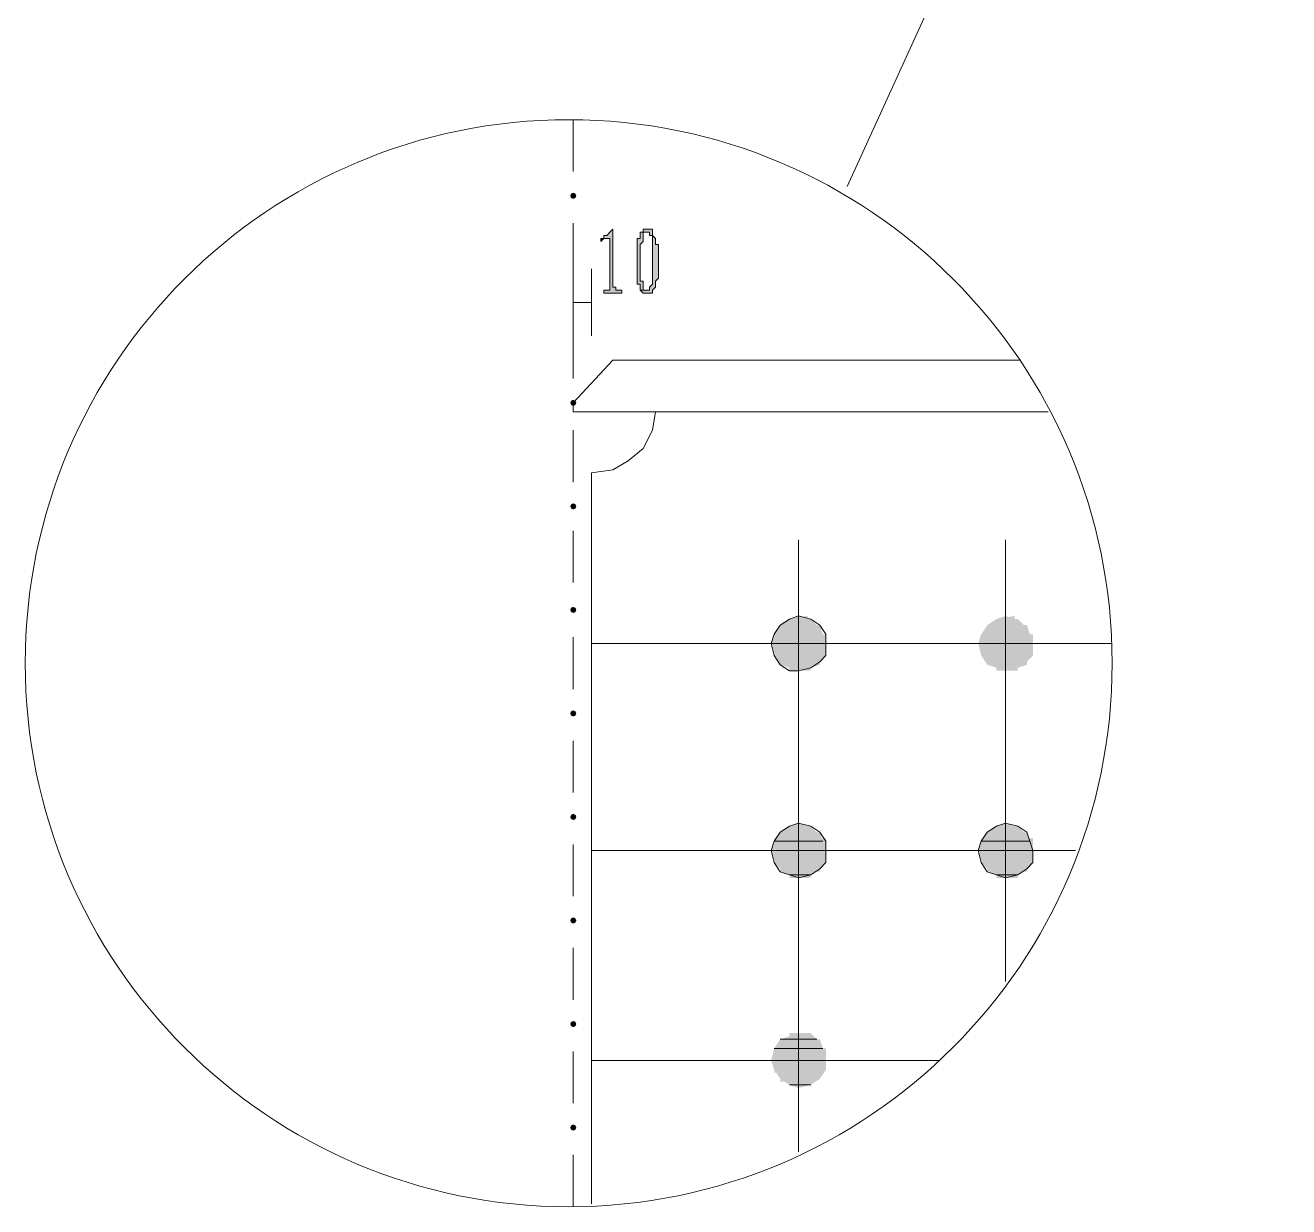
# Model space of a CAD drawing. Header units: millimetres. Extents: x 6 to 291, y 4 to 206.
# Drawn here: x 20.91 to 38.48, y 138.73 to 155.15 of the extents above; entities that cross this region are included whole.
import ezdxf

# ---------------------------------------------------------------- set-up
doc = ezdxf.new("R2010")
doc.units = ezdxf.units.MM
doc.layers.add('C00-00-00', color=7, linetype='Continuous')
doc.layers.add('CC0-C0-C0', color=7, linetype='Continuous', true_color=0xc0c0c0)

msp = doc.modelspace()

# ---------------------------------------------------------------- hatches: boundary and pattern name
at = {"layer": 'C00-00-00'}
h = msp.add_hatch(color=256, dxfattribs=at)
h.dxf.hatch_style = 2
h.paths.add_polyline_path([(28.532666, 152.823334), (28.502768, 152.810899), (28.490332, 152.781001), (28.502768, 152.751103), (28.532666, 152.738667), (28.562564, 152.751103), (28.574999, 152.781001), (28.562564, 152.810899)])
h = msp.add_hatch(color=256, dxfattribs=at)
h.dxf.hatch_style = 2
h.paths.add_polyline_path([(29.082999, 152.315335), (29.040666, 152.273002), (28.998333, 152.230669), (28.955999, 152.230669), (28.955999, 152.188335), (28.913666, 152.188335), (28.998333, 152.188335), (29.040666, 152.188335), (29.040666, 152.146002), (29.040666, 151.468669), (28.998333, 151.468669), (28.955999, 151.468669), (28.955999, 151.426335), (29.209999, 151.426335), (29.209999, 151.468669), (29.167666, 151.468669), (29.125333, 151.468669), (29.125333, 151.511002), (29.082999, 151.511002)])
h = msp.add_hatch(color=256, dxfattribs=at)
h.dxf.hatch_style = 2
h.paths.add_polyline_path([(28.913666, 152.188336), (28.913666, 152.146002), (28.956001, 152.188336), (28.998333, 152.188336)])
h = msp.add_hatch(color=256, dxfattribs=at)
h.dxf.hatch_style = 2
h.paths.add_polyline_path([(29.506333, 152.273001), (29.463999, 152.273001), (29.463999, 152.230668), (29.463999, 152.188334), (29.421666, 152.188334), (29.421666, 152.103668), (29.421666, 151.638001), (29.421666, 151.553334), (29.463999, 151.553334), (29.463999, 151.511001), (29.463999, 151.468668), (29.548666, 151.468668), (29.506333, 151.468668), (29.506333, 151.511001), (29.506333, 151.553334), (29.506333, 151.595668), (29.463999, 151.595668), (29.463999, 152.103668), (29.506333, 152.146001), (29.506333, 152.230668), (29.506333, 152.273001), (29.548666, 152.273001)])
h = msp.add_hatch(color=256, dxfattribs=at)
h.dxf.hatch_style = 2
h.paths.add_polyline_path([(29.548667, 152.315335), (29.506333, 152.315335), (29.506333, 152.273002), (29.591, 152.273002), (29.591, 152.230669), (29.633333, 152.230669), (29.633333, 152.146002), (29.633333, 152.103669), (29.633333, 151.849669), (29.633333, 151.638002), (29.633333, 151.595669), (29.633333, 151.553335), (29.591, 151.511002), (29.591, 151.468669), (29.548667, 151.468669), (29.464, 151.468669), (29.506333, 151.426335), (29.591, 151.426335), (29.633333, 151.426335), (29.633333, 151.468669), (29.675667, 151.511002), (29.675667, 151.553335), (29.675667, 151.595669), (29.718, 151.638002), (29.718, 152.103669), (29.675667, 152.103669), (29.675667, 152.188335), (29.633333, 152.230669), (29.633333, 152.273002), (29.633333, 152.315335), (29.591, 152.315335)])
h = msp.add_hatch(color=256, dxfattribs=at)
h.dxf.hatch_style = 2
h.paths.add_polyline_path([(28.532666, 149.94467), (28.502768, 149.932235), (28.490332, 149.902337), (28.502768, 149.872439), (28.532666, 149.860003), (28.562564, 149.872439), (28.574999, 149.902337), (28.562564, 149.932235)])
h = msp.add_hatch(color=256, dxfattribs=at)
h.dxf.hatch_style = 2
h.paths.add_polyline_path([(28.532666, 148.505336), (28.502768, 148.492901), (28.490332, 148.463003), (28.502768, 148.433105), (28.532666, 148.420669), (28.562564, 148.433105), (28.574999, 148.463003), (28.562564, 148.492901)])
h = msp.add_hatch(color=256, dxfattribs=at)
h.dxf.hatch_style = 2
h.paths.add_polyline_path([(28.532666, 147.066002), (28.502768, 147.053567), (28.490332, 147.023669), (28.502768, 146.993771), (28.532666, 146.981335), (28.562564, 146.993771), (28.574999, 147.023669), (28.562564, 147.053567)])
h = msp.add_hatch(color=256, dxfattribs=at)
h.dxf.hatch_style = 2
h.paths.add_polyline_path([(31.834667, 146.89667), (31.919333, 146.812001), (31.411334, 146.812001)])
h = msp.add_hatch(color=256, dxfattribs=at)
h.dxf.hatch_style = 2
h.paths.add_polyline_path([(31.834667, 146.89667), (31.538333, 146.89667), (31.411334, 146.812001)])
h = msp.add_hatch(color=256, dxfattribs=at)
h.dxf.hatch_style = 2
h.paths.add_polyline_path([(31.665333, 146.939004), (31.792334, 146.89667), (31.538333, 146.89667)])
h = msp.add_hatch(color=256, dxfattribs=at)
h.dxf.hatch_style = 2
h.paths.add_polyline_path([(31.792334, 146.89667), (31.834667, 146.89667), (31.538333, 146.89667)])
h = msp.add_hatch(color=256, dxfattribs=at)
h.dxf.hatch_style = 2
h.paths.add_polyline_path([(31.792334, 146.89667), (31.538333, 146.89667)])
h = msp.add_hatch(color=256, dxfattribs=at)
h.dxf.hatch_style = 2
h.paths.add_polyline_path([(34.713333, 146.89667), (34.798001, 146.812001), (34.290002, 146.812001)])
h = msp.add_hatch(color=256, dxfattribs=at)
h.dxf.hatch_style = 2
h.paths.add_polyline_path([(34.713333, 146.89667), (34.417001, 146.89667), (34.290002, 146.812001)])
h = msp.add_hatch(color=256, dxfattribs=at)
h.dxf.hatch_style = 2
h.paths.add_polyline_path([(34.543999, 146.939004), (34.670998, 146.89667), (34.417001, 146.89667)])
h = msp.add_hatch(color=256, dxfattribs=at)
h.dxf.hatch_style = 2
h.paths.add_polyline_path([(34.670998, 146.89667), (34.713333, 146.89667), (34.417001, 146.89667)])
h = msp.add_hatch(color=256, dxfattribs=at)
h.dxf.hatch_style = 2
h.paths.add_polyline_path([(34.670998, 146.89667), (34.417001, 146.89667)])
h = msp.add_hatch(color=256, dxfattribs=at)
h.dxf.hatch_style = 2
h.paths.add_polyline_path([(31.961667, 146.812001), (32.004, 146.685002), (31.326667, 146.685002)])
h = msp.add_hatch(color=256, dxfattribs=at)
h.dxf.hatch_style = 2
h.paths.add_polyline_path([(31.961667, 146.812001), (31.411334, 146.812001), (31.326667, 146.685002)])
h = msp.add_hatch(color=256, dxfattribs=at)
h.dxf.hatch_style = 2
h.paths.add_polyline_path([(31.919333, 146.812001), (31.961667, 146.812001), (31.411334, 146.812001)])
h = msp.add_hatch(color=256, dxfattribs=at)
h.dxf.hatch_style = 2
h.paths.add_polyline_path([(31.919333, 146.812001), (31.411334, 146.812001)])
h = msp.add_hatch(color=256, dxfattribs=at)
h.dxf.hatch_style = 2
h.paths.add_polyline_path([(34.840331, 146.812001), (34.882666, 146.685002), (34.205333, 146.685002)])
h = msp.add_hatch(color=256, dxfattribs=at)
h.dxf.hatch_style = 2
h.paths.add_polyline_path([(34.840331, 146.812001), (34.290002, 146.812001), (34.205333, 146.685002)])
h = msp.add_hatch(color=256, dxfattribs=at)
h.dxf.hatch_style = 2
h.paths.add_polyline_path([(34.798001, 146.812001), (34.840331, 146.812001), (34.290002, 146.812001)])
h = msp.add_hatch(color=256, dxfattribs=at)
h.dxf.hatch_style = 2
h.paths.add_polyline_path([(34.798001, 146.812001), (34.290002, 146.812001)])
h = msp.add_hatch(color=256, dxfattribs=at)
h.dxf.hatch_style = 2
h.paths.add_polyline_path([(32.046334, 146.685002), (32.046334, 146.558004), (31.284333, 146.558004)])
h = msp.add_hatch(color=256, dxfattribs=at)
h.dxf.hatch_style = 2
h.paths.add_polyline_path([(32.046334, 146.685002), (31.326667, 146.685002), (31.284333, 146.558004)])
h = msp.add_hatch(color=256, dxfattribs=at)
h.dxf.hatch_style = 2
h.paths.add_polyline_path([(32.046334, 146.558004), (31.284333, 146.558004), (31.326667, 146.38867)])
h = msp.add_hatch(color=256, dxfattribs=at)
h.dxf.hatch_style = 2
h.paths.add_polyline_path([(32.004, 146.685002), (32.046334, 146.685002), (31.326667, 146.685002)])
h = msp.add_hatch(color=256, dxfattribs=at)
h.dxf.hatch_style = 2
h.paths.add_polyline_path([(32.004, 146.685002), (31.326667, 146.685002)])
h = msp.add_hatch(color=256, dxfattribs=at)
h.dxf.hatch_style = 2
h.paths.add_polyline_path([(32.046334, 146.558004), (32.046334, 146.431001), (31.326667, 146.38867)])
h = msp.add_hatch(color=256, dxfattribs=at)
h.dxf.hatch_style = 2
h.paths.add_polyline_path([(34.925, 146.685002), (34.925, 146.558004), (34.162999, 146.558004)])
h = msp.add_hatch(color=256, dxfattribs=at)
h.dxf.hatch_style = 2
h.paths.add_polyline_path([(34.925, 146.685002), (34.205333, 146.685002), (34.162999, 146.558004)])
h = msp.add_hatch(color=256, dxfattribs=at)
h.dxf.hatch_style = 2
h.paths.add_polyline_path([(34.925, 146.558004), (34.162999, 146.558004), (34.205333, 146.38867)])
h = msp.add_hatch(color=256, dxfattribs=at)
h.dxf.hatch_style = 2
h.paths.add_polyline_path([(34.882666, 146.685002), (34.925, 146.685002), (34.205333, 146.685002)])
h = msp.add_hatch(color=256, dxfattribs=at)
h.dxf.hatch_style = 2
h.paths.add_polyline_path([(34.882666, 146.685002), (34.205333, 146.685002)])
h = msp.add_hatch(color=256, dxfattribs=at)
h.dxf.hatch_style = 2
h.paths.add_polyline_path([(34.925, 146.558004), (34.925, 146.431001), (34.205333, 146.38867)])
h = msp.add_hatch(color=256, dxfattribs=at)
h.dxf.hatch_style = 2
h.paths.add_polyline_path([(32.046334, 146.431001), (32.046334, 146.38867), (31.326667, 146.38867)])
h = msp.add_hatch(color=256, dxfattribs=at)
h.dxf.hatch_style = 2
h.paths.add_polyline_path([(32.046334, 146.431001), (31.326667, 146.38867)])
h = msp.add_hatch(color=256, dxfattribs=at)
h.dxf.hatch_style = 2
h.paths.add_polyline_path([(32.046334, 146.38867), (31.326667, 146.38867), (31.411334, 146.261667)])
h = msp.add_hatch(color=256, dxfattribs=at)
h.dxf.hatch_style = 2
h.paths.add_polyline_path([(32.046334, 146.38867), (31.961667, 146.304002), (31.411334, 146.261667)])
h = msp.add_hatch(color=256, dxfattribs=at)
h.dxf.hatch_style = 2
h.paths.add_polyline_path([(34.925, 146.431001), (34.925, 146.38867), (34.205333, 146.38867)])
h = msp.add_hatch(color=256, dxfattribs=at)
h.dxf.hatch_style = 2
h.paths.add_polyline_path([(34.925, 146.431001), (34.205333, 146.38867)])
h = msp.add_hatch(color=256, dxfattribs=at)
h.dxf.hatch_style = 2
h.paths.add_polyline_path([(34.925, 146.38867), (34.205333, 146.38867), (34.290002, 146.261667)])
h = msp.add_hatch(color=256, dxfattribs=at)
h.dxf.hatch_style = 2
h.paths.add_polyline_path([(34.925, 146.38867), (34.840331, 146.304002), (34.290002, 146.261667)])
h = msp.add_hatch(color=256, dxfattribs=at)
h.dxf.hatch_style = 2
h.paths.add_polyline_path([(31.961667, 146.304002), (31.961667, 146.261667), (31.411334, 146.261667)])
h = msp.add_hatch(color=256, dxfattribs=at)
h.dxf.hatch_style = 2
h.paths.add_polyline_path([(31.961667, 146.304002), (31.411334, 146.261667)])
h = msp.add_hatch(color=256, dxfattribs=at)
h.dxf.hatch_style = 2
h.paths.add_polyline_path([(31.961667, 146.261667), (31.411334, 146.261667), (31.538333, 146.219337)])
h = msp.add_hatch(color=256, dxfattribs=at)
h.dxf.hatch_style = 2
h.paths.add_polyline_path([(31.961667, 146.261667), (31.834667, 146.219337), (31.538333, 146.219337)])
h = msp.add_hatch(color=256, dxfattribs=at)
h.dxf.hatch_style = 2
h.paths.add_polyline_path([(31.834667, 146.219337), (31.538333, 146.177003)])
h = msp.add_hatch(color=256, dxfattribs=at)
h.dxf.hatch_style = 2
h.paths.add_polyline_path([(31.834667, 146.219337), (31.538333, 146.219337), (31.538333, 146.177003)])
h = msp.add_hatch(color=256, dxfattribs=at)
h.dxf.hatch_style = 2
h.paths.add_polyline_path([(31.834667, 146.219337), (31.538333, 146.177003), (31.665333, 146.177003)])
h = msp.add_hatch(color=256, dxfattribs=at)
h.dxf.hatch_style = 2
h.paths.add_polyline_path([(34.840331, 146.304002), (34.840331, 146.261667), (34.290002, 146.261667)])
h = msp.add_hatch(color=256, dxfattribs=at)
h.dxf.hatch_style = 2
h.paths.add_polyline_path([(34.840331, 146.304002), (34.290002, 146.261667)])
h = msp.add_hatch(color=256, dxfattribs=at)
h.dxf.hatch_style = 2
h.paths.add_polyline_path([(34.840331, 146.261667), (34.290002, 146.261667), (34.417001, 146.219337)])
h = msp.add_hatch(color=256, dxfattribs=at)
h.dxf.hatch_style = 2
h.paths.add_polyline_path([(34.840331, 146.261667), (34.713333, 146.219337), (34.417001, 146.219337)])
h = msp.add_hatch(color=256, dxfattribs=at)
h.dxf.hatch_style = 2
h.paths.add_polyline_path([(34.713333, 146.219337), (34.417001, 146.177003)])
h = msp.add_hatch(color=256, dxfattribs=at)
h.dxf.hatch_style = 2
h.paths.add_polyline_path([(34.713333, 146.219337), (34.417001, 146.219337), (34.417001, 146.177003)])
h = msp.add_hatch(color=256, dxfattribs=at)
h.dxf.hatch_style = 2
h.paths.add_polyline_path([(34.713333, 146.219337), (34.417001, 146.177003), (34.543999, 146.177003)])
h = msp.add_hatch(color=256, dxfattribs=at)
h.dxf.hatch_style = 2
h.paths.add_polyline_path([(28.532666, 145.626668), (28.502768, 145.614233), (28.490332, 145.584335), (28.502768, 145.554437), (28.532666, 145.542001), (28.562564, 145.554437), (28.574999, 145.584335), (28.562564, 145.614233)])
h = msp.add_hatch(color=256, dxfattribs=at)
h.dxf.hatch_style = 2
h.paths.add_polyline_path([(28.532666, 144.187334), (28.502768, 144.174899), (28.490332, 144.145001), (28.502768, 144.115103), (28.532666, 144.102667), (28.562564, 144.115103), (28.574999, 144.145001), (28.562564, 144.174899)])
h = msp.add_hatch(color=256, dxfattribs=at)
h.dxf.hatch_style = 2
h.paths.add_polyline_path([(31.961667, 143.933337), (32.004, 143.806334), (31.326667, 143.806334)])
h = msp.add_hatch(color=256, dxfattribs=at)
h.dxf.hatch_style = 2
h.paths.add_polyline_path([(31.961667, 143.933337), (31.411334, 143.933337), (31.326667, 143.806334)])
h = msp.add_hatch(color=256, dxfattribs=at)
h.dxf.hatch_style = 2
h.paths.add_polyline_path([(31.834667, 144.018002), (31.919333, 143.933337), (31.411334, 143.933337)])
h = msp.add_hatch(color=256, dxfattribs=at)
h.dxf.hatch_style = 2
h.paths.add_polyline_path([(31.834667, 144.018002), (31.538333, 144.018002), (31.411334, 143.933337)])
h = msp.add_hatch(color=256, dxfattribs=at)
h.dxf.hatch_style = 2
h.paths.add_polyline_path([(31.919333, 143.933337), (31.961667, 143.933337), (31.411334, 143.933337)])
h = msp.add_hatch(color=256, dxfattribs=at)
h.dxf.hatch_style = 2
h.paths.add_polyline_path([(31.919333, 143.933337), (31.411334, 143.933337)])
h = msp.add_hatch(color=256, dxfattribs=at)
h.dxf.hatch_style = 2
h.paths.add_polyline_path([(31.665333, 144.060336), (31.792334, 144.018002), (31.538333, 144.018002)])
h = msp.add_hatch(color=256, dxfattribs=at)
h.dxf.hatch_style = 2
h.paths.add_polyline_path([(31.792334, 144.018002), (31.834667, 144.018002), (31.538333, 144.018002)])
h = msp.add_hatch(color=256, dxfattribs=at)
h.dxf.hatch_style = 2
h.paths.add_polyline_path([(31.792334, 144.018002), (31.538333, 144.018002)])
h = msp.add_hatch(color=256, dxfattribs=at)
h.dxf.hatch_style = 2
h.paths.add_polyline_path([(34.840331, 143.933337), (34.882666, 143.806334), (34.205333, 143.806334)])
h = msp.add_hatch(color=256, dxfattribs=at)
h.dxf.hatch_style = 2
h.paths.add_polyline_path([(34.840331, 143.933337), (34.290002, 143.933337), (34.205333, 143.806334)])
h = msp.add_hatch(color=256, dxfattribs=at)
h.dxf.hatch_style = 2
h.paths.add_polyline_path([(34.713333, 144.018002), (34.798001, 143.933337), (34.290002, 143.933337)])
h = msp.add_hatch(color=256, dxfattribs=at)
h.dxf.hatch_style = 2
h.paths.add_polyline_path([(34.713333, 144.018002), (34.417001, 144.018002), (34.290002, 143.933337)])
h = msp.add_hatch(color=256, dxfattribs=at)
h.dxf.hatch_style = 2
h.paths.add_polyline_path([(34.798001, 143.933337), (34.840331, 143.933337), (34.290002, 143.933337)])
h = msp.add_hatch(color=256, dxfattribs=at)
h.dxf.hatch_style = 2
h.paths.add_polyline_path([(34.798001, 143.933337), (34.290002, 143.933337)])
h = msp.add_hatch(color=256, dxfattribs=at)
h.dxf.hatch_style = 2
h.paths.add_polyline_path([(34.543999, 144.060336), (34.670998, 144.018002), (34.417001, 144.018002)])
h = msp.add_hatch(color=256, dxfattribs=at)
h.dxf.hatch_style = 2
h.paths.add_polyline_path([(34.670998, 144.018002), (34.713333, 144.018002), (34.417001, 144.018002)])
h = msp.add_hatch(color=256, dxfattribs=at)
h.dxf.hatch_style = 2
h.paths.add_polyline_path([(34.670998, 144.018002), (34.417001, 144.018002)])
h = msp.add_hatch(color=256, dxfattribs=at)
h.dxf.hatch_style = 2
h.paths.add_polyline_path([(32.046334, 143.806334), (32.046334, 143.679336), (31.284333, 143.679336)])
h = msp.add_hatch(color=256, dxfattribs=at)
h.dxf.hatch_style = 2
h.paths.add_polyline_path([(32.046334, 143.806334), (31.326667, 143.806334), (31.284333, 143.679336)])
h = msp.add_hatch(color=256, dxfattribs=at)
h.dxf.hatch_style = 2
h.paths.add_polyline_path([(31.326667, 143.848669), (32.046334, 143.848669), (32.046334, 143.806334), (31.326667, 143.806334)])
h = msp.add_hatch(color=256, dxfattribs=at)
h.dxf.hatch_style = 2
h.paths.add_polyline_path([(34.925, 143.806334), (34.925, 143.679336), (34.162999, 143.679336)])
h = msp.add_hatch(color=256, dxfattribs=at)
h.dxf.hatch_style = 2
h.paths.add_polyline_path([(34.925, 143.806334), (34.205333, 143.806334), (34.162999, 143.679336)])
h = msp.add_hatch(color=256, dxfattribs=at)
h.dxf.hatch_style = 2
h.paths.add_polyline_path([(34.205333, 143.848669), (34.925, 143.848669), (34.925, 143.806334), (34.205333, 143.806334)])
h = msp.add_hatch(color=256, dxfattribs=at)
h.dxf.hatch_style = 2
h.paths.add_polyline_path([(32.046334, 143.679336), (31.284333, 143.679336), (31.326667, 143.510002)])
h = msp.add_hatch(color=256, dxfattribs=at)
h.dxf.hatch_style = 2
h.paths.add_polyline_path([(32.046334, 143.679336), (32.046334, 143.552337), (31.326667, 143.510002)])
h = msp.add_hatch(color=256, dxfattribs=at)
h.dxf.hatch_style = 2
h.paths.add_polyline_path([(32.046334, 143.552337), (32.046334, 143.510002), (31.326667, 143.510002)])
h = msp.add_hatch(color=256, dxfattribs=at)
h.dxf.hatch_style = 2
h.paths.add_polyline_path([(32.046334, 143.552337), (31.326667, 143.510002)])
h = msp.add_hatch(color=256, dxfattribs=at)
h.dxf.hatch_style = 2
h.paths.add_polyline_path([(34.925, 143.679336), (34.162999, 143.679336), (34.205333, 143.510002)])
h = msp.add_hatch(color=256, dxfattribs=at)
h.dxf.hatch_style = 2
h.paths.add_polyline_path([(34.925, 143.679336), (34.925, 143.552337), (34.205333, 143.510002)])
h = msp.add_hatch(color=256, dxfattribs=at)
h.dxf.hatch_style = 2
h.paths.add_polyline_path([(34.925, 143.552337), (34.925, 143.510002), (34.205333, 143.510002)])
h = msp.add_hatch(color=256, dxfattribs=at)
h.dxf.hatch_style = 2
h.paths.add_polyline_path([(34.925, 143.552337), (34.205333, 143.510002)])
h = msp.add_hatch(color=256, dxfattribs=at)
h.dxf.hatch_style = 2
h.paths.add_polyline_path([(32.046334, 143.510002), (31.326667, 143.510002), (31.411334, 143.425338)])
h = msp.add_hatch(color=256, dxfattribs=at)
h.dxf.hatch_style = 2
h.paths.add_polyline_path([(32.046334, 143.510002), (31.961667, 143.425338), (31.411334, 143.425338)])
h = msp.add_hatch(color=256, dxfattribs=at)
h.dxf.hatch_style = 2
h.paths.add_polyline_path([(31.961667, 143.425338), (31.411334, 143.383004)])
h = msp.add_hatch(color=256, dxfattribs=at)
h.dxf.hatch_style = 2
h.paths.add_polyline_path([(31.961667, 143.425338), (31.411334, 143.425338), (31.411334, 143.383004)])
h = msp.add_hatch(color=256, dxfattribs=at)
h.dxf.hatch_style = 2
h.paths.add_polyline_path([(31.961667, 143.425338), (31.411334, 143.383004), (31.538333, 143.340669)])
h = msp.add_hatch(color=256, dxfattribs=at)
h.dxf.hatch_style = 2
h.paths.add_polyline_path([(31.961667, 143.425338), (31.834667, 143.340669), (31.538333, 143.340669)])
h = msp.add_hatch(color=256, dxfattribs=at)
h.dxf.hatch_style = 2
h.paths.add_polyline_path([(34.925, 143.510002), (34.205333, 143.510002), (34.290002, 143.425338)])
h = msp.add_hatch(color=256, dxfattribs=at)
h.dxf.hatch_style = 2
h.paths.add_polyline_path([(34.925, 143.510002), (34.840331, 143.425338), (34.290002, 143.425338)])
h = msp.add_hatch(color=256, dxfattribs=at)
h.dxf.hatch_style = 2
h.paths.add_polyline_path([(34.840331, 143.425338), (34.290002, 143.383004)])
h = msp.add_hatch(color=256, dxfattribs=at)
h.dxf.hatch_style = 2
h.paths.add_polyline_path([(34.840331, 143.425338), (34.290002, 143.425338), (34.290002, 143.383004)])
h = msp.add_hatch(color=256, dxfattribs=at)
h.dxf.hatch_style = 2
h.paths.add_polyline_path([(34.840331, 143.425338), (34.290002, 143.383004), (34.417001, 143.340669)])
h = msp.add_hatch(color=256, dxfattribs=at)
h.dxf.hatch_style = 2
h.paths.add_polyline_path([(34.840331, 143.425338), (34.713333, 143.340669), (34.417001, 143.340669)])
h = msp.add_hatch(color=256, dxfattribs=at)
h.dxf.hatch_style = 2
h.paths.add_polyline_path([(31.538333, 143.340669), (31.834667, 143.340669), (31.834667, 143.298335), (31.538333, 143.298335)])
h = msp.add_hatch(color=256, dxfattribs=at)
h.dxf.hatch_style = 2
h.paths.add_polyline_path([(31.834667, 143.340669), (31.538333, 143.340669), (31.665333, 143.298335)])
h = msp.add_hatch(color=256, dxfattribs=at)
h.dxf.hatch_style = 2
h.paths.add_polyline_path([(34.417001, 143.340669), (34.713333, 143.340669), (34.713333, 143.298335), (34.417001, 143.298335)])
h = msp.add_hatch(color=256, dxfattribs=at)
h.dxf.hatch_style = 2
h.paths.add_polyline_path([(34.713333, 143.340669), (34.417001, 143.340669), (34.543999, 143.298335)])
h = msp.add_hatch(color=256, dxfattribs=at)
h.dxf.hatch_style = 2
h.paths.add_polyline_path([(28.532666, 142.748004), (28.502768, 142.735569), (28.490332, 142.705671), (28.502768, 142.675773), (28.532666, 142.663337), (28.562564, 142.675773), (28.574999, 142.705671), (28.562564, 142.735569)])
h = msp.add_hatch(color=256, dxfattribs=at)
h.dxf.hatch_style = 2
h.paths.add_polyline_path([(28.532666, 141.30867), (28.502768, 141.296235), (28.490332, 141.266337), (28.502768, 141.236439), (28.532666, 141.224004), (28.562564, 141.236439), (28.574999, 141.266337), (28.562564, 141.296235)])
h = msp.add_hatch(color=256, dxfattribs=at)
h.dxf.hatch_style = 2
h.paths.add_polyline_path([(31.834667, 141.139334), (31.919333, 141.054665), (31.411334, 141.054665)])
h = msp.add_hatch(color=256, dxfattribs=at)
h.dxf.hatch_style = 2
h.paths.add_polyline_path([(31.834667, 141.139334), (31.538333, 141.097), (31.411334, 141.054665)])
h = msp.add_hatch(color=256, dxfattribs=at)
h.dxf.hatch_style = 2
h.paths.add_polyline_path([(31.665333, 141.139334), (31.792334, 141.139334), (31.538333, 141.139334)])
h = msp.add_hatch(color=256, dxfattribs=at)
h.dxf.hatch_style = 2
h.paths.add_polyline_path([(31.792334, 141.139334), (31.834667, 141.139334), (31.538333, 141.097)])
h = msp.add_hatch(color=256, dxfattribs=at)
h.dxf.hatch_style = 2
h.paths.add_polyline_path([(31.792334, 141.139334), (31.538333, 141.139334), (31.538333, 141.097)])
h = msp.add_hatch(color=256, dxfattribs=at)
h.dxf.hatch_style = 2
h.paths.add_polyline_path([(32.046334, 140.92767), (32.046334, 140.800668), (31.284333, 140.758333)])
h = msp.add_hatch(color=256, dxfattribs=at)
h.dxf.hatch_style = 2
h.paths.add_polyline_path([(32.046334, 140.92767), (31.326667, 140.92767), (31.284333, 140.758333)])
h = msp.add_hatch(color=256, dxfattribs=at)
h.dxf.hatch_style = 2
h.paths.add_polyline_path([(31.961667, 141.054665), (32.004, 140.92767), (31.326667, 140.92767)])
h = msp.add_hatch(color=256, dxfattribs=at)
h.dxf.hatch_style = 2
h.paths.add_polyline_path([(31.961667, 141.054665), (31.411334, 141.054665), (31.326667, 140.92767)])
h = msp.add_hatch(color=256, dxfattribs=at)
h.dxf.hatch_style = 2
h.paths.add_polyline_path([(31.326667, 140.92767), (32.046334, 140.92767), (32.046334, 140.885336), (31.326667, 140.885336)])
h = msp.add_hatch(color=256, dxfattribs=at)
h.dxf.hatch_style = 2
h.paths.add_polyline_path([(31.411334, 141.054665), (31.961667, 141.054665), (31.961667, 141.012339), (31.411334, 141.012339)])
h = msp.add_hatch(color=256, dxfattribs=at)
h.dxf.hatch_style = 2
h.paths.add_polyline_path([(32.046334, 140.800668), (32.046334, 140.758333), (31.284333, 140.758333)])
h = msp.add_hatch(color=256, dxfattribs=at)
h.dxf.hatch_style = 2
h.paths.add_polyline_path([(32.046334, 140.800668), (31.284333, 140.758333)])
h = msp.add_hatch(color=256, dxfattribs=at)
h.dxf.hatch_style = 2
h.paths.add_polyline_path([(32.046334, 140.758333), (31.284333, 140.758333), (31.326667, 140.631338)])
h = msp.add_hatch(color=256, dxfattribs=at)
h.dxf.hatch_style = 2
h.paths.add_polyline_path([(32.046334, 140.758333), (32.046334, 140.631338), (31.326667, 140.631338)])
h = msp.add_hatch(color=256, dxfattribs=at)
h.dxf.hatch_style = 2
h.paths.add_polyline_path([(32.046334, 140.631338), (31.326667, 140.631338)])
h = msp.add_hatch(color=256, dxfattribs=at)
h.dxf.hatch_style = 2
h.paths.add_polyline_path([(32.046334, 140.631338), (31.326667, 140.631338)])
h = msp.add_hatch(color=256, dxfattribs=at)
h.dxf.hatch_style = 2
h.paths.add_polyline_path([(32.046334, 140.631338), (31.326667, 140.631338), (31.411334, 140.504336)])
h = msp.add_hatch(color=256, dxfattribs=at)
h.dxf.hatch_style = 2
h.paths.add_polyline_path([(32.046334, 140.631338), (31.961667, 140.504336), (31.411334, 140.504336)])
h = msp.add_hatch(color=256, dxfattribs=at)
h.dxf.hatch_style = 2
h.paths.add_polyline_path([(31.961667, 140.504336), (31.411334, 140.504336)])
h = msp.add_hatch(color=256, dxfattribs=at)
h.dxf.hatch_style = 2
h.paths.add_polyline_path([(31.961667, 140.504336), (31.411334, 140.504336)])
h = msp.add_hatch(color=256, dxfattribs=at)
h.dxf.hatch_style = 2
h.paths.add_polyline_path([(31.961667, 140.504336), (31.411334, 140.504336), (31.538333, 140.419667)])
h = msp.add_hatch(color=256, dxfattribs=at)
h.dxf.hatch_style = 2
h.paths.add_polyline_path([(31.961667, 140.504336), (31.834667, 140.419667), (31.538333, 140.419667)])
h = msp.add_hatch(color=256, dxfattribs=at)
h.dxf.hatch_style = 2
h.paths.add_polyline_path([(31.538333, 140.462001), (31.834667, 140.462001), (31.834667, 140.419667), (31.538333, 140.419667)])
h = msp.add_hatch(color=256, dxfattribs=at)
h.dxf.hatch_style = 2
h.paths.add_polyline_path([(31.834667, 140.419667), (31.538333, 140.419667), (31.665333, 140.377333)])
h = msp.add_hatch(color=256, dxfattribs=at)
h.dxf.hatch_style = 2
h.paths.add_polyline_path([(28.532666, 139.869336), (28.502768, 139.856901), (28.490332, 139.827003), (28.502768, 139.797105), (28.532666, 139.784669), (28.562564, 139.797105), (28.574999, 139.827003), (28.562564, 139.856901)])
at = {"layer": 'CC0-C0-C0'}
h = msp.add_hatch(color=256, dxfattribs=at)
h.dxf.hatch_style = 2
h.paths.add_polyline_path([(31.792334, 146.89667), (31.538333, 146.854336), (31.538333, 146.89667), (31.792334, 146.939004)])
h = msp.add_hatch(color=256, dxfattribs=at)
h.dxf.hatch_style = 2
h.paths.add_polyline_path([(34.670998, 146.89667), (34.417001, 146.854336), (34.417001, 146.89667), (34.670998, 146.939004)])
h = msp.add_hatch(color=256, dxfattribs=at)
h.dxf.hatch_style = 2
h.paths.add_polyline_path([(32.046334, 146.38867), (31.326667, 146.38867), (31.326667, 146.431001), (32.046334, 146.431001)])
h = msp.add_hatch(color=256, dxfattribs=at)
h.dxf.hatch_style = 2
h.paths.add_polyline_path([(34.925, 146.38867), (34.205333, 146.38867), (34.205333, 146.431001), (34.925, 146.431001)])
h = msp.add_hatch(color=256, dxfattribs=at)
h.dxf.hatch_style = 2
h.paths.add_polyline_path([(31.961667, 146.261667), (31.411334, 146.261667), (31.411334, 146.304002), (31.961667, 146.304002)])
h = msp.add_hatch(color=256, dxfattribs=at)
h.dxf.hatch_style = 2
h.paths.add_polyline_path([(31.834667, 146.177003), (31.538333, 146.177003), (31.538333, 146.219337), (31.834667, 146.219337)])
h = msp.add_hatch(color=256, dxfattribs=at)
h.dxf.hatch_style = 2
h.paths.add_polyline_path([(34.840331, 146.261667), (34.290002, 146.261667), (34.290002, 146.304002), (34.840331, 146.304002)])
h = msp.add_hatch(color=256, dxfattribs=at)
h.dxf.hatch_style = 2
h.paths.add_polyline_path([(34.713333, 146.177003), (34.417001, 146.177003), (34.417001, 146.219337), (34.713333, 146.219337)])
h = msp.add_hatch(color=256, dxfattribs=at)
h.dxf.hatch_style = 2
h.paths.add_polyline_path([(32.046334, 143.510002), (31.326667, 143.510002), (31.326667, 143.552337), (32.046334, 143.552337)])
h = msp.add_hatch(color=256, dxfattribs=at)
h.dxf.hatch_style = 2
h.paths.add_polyline_path([(34.925, 143.510002), (34.205333, 143.510002), (34.205333, 143.552337), (34.925, 143.552337)])
h = msp.add_hatch(color=256, dxfattribs=at)
h.dxf.hatch_style = 2
h.paths.add_polyline_path([(31.961667, 143.383004), (31.411334, 143.383004), (31.411334, 143.425338), (31.961667, 143.425338)])
h = msp.add_hatch(color=256, dxfattribs=at)
h.dxf.hatch_style = 2
h.paths.add_polyline_path([(34.840331, 143.383004), (34.290002, 143.383004), (34.290002, 143.425338), (34.840331, 143.425338)])
h = msp.add_hatch(color=256, dxfattribs=at)
h.dxf.hatch_style = 2
h.paths.add_polyline_path([(32.046334, 140.758333), (31.284333, 140.758333), (31.284333, 140.800668), (32.046334, 140.800668)])
h = msp.add_hatch(color=256, dxfattribs=at)
h.dxf.hatch_style = 2
h.paths.add_polyline_path([(32.046334, 140.631338), (31.326667, 140.589004), (31.326667, 140.631338), (32.046334, 140.673673)])
h = msp.add_hatch(color=256, dxfattribs=at)
h.dxf.hatch_style = 2
h.paths.add_polyline_path([(31.961667, 140.504336), (31.411334, 140.462001), (31.411334, 140.504336), (31.961667, 140.54667)])

# ---------------------------------------------------------------- linework, layer by layer
at = {"layer": 'C00-00-00', "lineweight": 5}
for points in [[(32.342666, 152.908004), (38.481001, 166.370001)], [(28.532666, 153.839334), (28.532666, 153.119671)], [(28.532666, 152.400004), (28.532666, 151.722667)], [(28.532666, 150.833671), (28.532666, 151.765001)], [(28.786667, 150.833671), (28.786667, 151.765001)], [(28.532666, 151.34167), (28.532666, 151.384001)], [(28.532666, 151.299336), (28.786667, 151.299336)], [(28.532666, 151.003004), (28.532666, 150.241003)], [(29.082999, 150.495001), (28.532666, 149.902337), (28.532666, 149.775338)], [(34.755667, 150.495001), (29.082999, 150.495001)], [(35.136667, 149.775338), (28.532666, 149.775338)], [(29.675668, 149.775338), (29.633333, 149.521336), (29.506333, 149.267334), (29.294667, 149.098001), (29.082999, 148.971002), (28.786667, 148.928668)], [(28.532666, 149.521336), (28.532666, 148.801669)], [(28.786667, 148.928668), (28.786667, 138.768669)], [(28.532666, 148.124336), (28.532666, 147.404669)], [(28.532666, 146.642668), (28.532666, 145.923001)], [(28.532666, 145.203334), (28.532666, 144.483671)], [(28.532666, 143.764004), (28.532666, 143.044337)], [(28.532666, 142.32467), (28.532666, 141.605003)], [(28.532666, 140.885336), (28.532666, 140.165669)], [(28.532666, 139.446002), (28.532666, 138.726335)]]:
    msp.add_lwpolyline(points, dxfattribs=at)
at = {"layer": 'C00-00-00', "lineweight": 13}
for points in [[(29.082999, 152.315335), (29.040666, 152.273002), (28.998333, 152.230669), (28.955999, 152.230669), (28.955999, 152.188335), (28.913666, 152.188335), (28.998333, 152.188335), (29.040666, 152.188335), (29.040666, 152.146002), (29.040666, 151.468669), (28.998333, 151.468669), (28.955999, 151.468669), (28.955999, 151.426335), (29.209999, 151.426335), (29.209999, 151.468669), (29.167666, 151.468669), (29.125333, 151.468669), (29.125333, 151.511002), (29.082999, 151.511002)], [(28.913666, 152.188336), (28.913666, 152.146002), (28.956001, 152.188336), (28.998333, 152.188336)], [(29.506333, 152.273001), (29.463999, 152.273001), (29.463999, 152.230668), (29.463999, 152.188334), (29.421666, 152.188334), (29.421666, 152.103668), (29.421666, 151.638001), (29.421666, 151.553334), (29.463999, 151.553334), (29.463999, 151.511001), (29.463999, 151.468668), (29.548666, 151.468668), (29.506333, 151.468668), (29.506333, 151.511001), (29.506333, 151.553334), (29.506333, 151.595668), (29.463999, 151.595668), (29.463999, 152.103668), (29.506333, 152.146001), (29.506333, 152.230668), (29.506333, 152.273001), (29.548666, 152.273001)], [(29.548667, 152.315335), (29.506333, 152.315335), (29.506333, 152.273002), (29.591, 152.273002), (29.591, 152.230669), (29.633333, 152.230669), (29.633333, 152.146002), (29.633333, 152.103669), (29.633333, 151.849669), (29.633333, 151.638002), (29.633333, 151.595669), (29.633333, 151.553335), (29.591, 151.511002), (29.591, 151.468669), (29.548667, 151.468669), (29.464, 151.468669), (29.506333, 151.426335), (29.591, 151.426335), (29.633333, 151.426335), (29.633333, 151.468669), (29.675667, 151.511002), (29.675667, 151.553335), (29.675667, 151.595669), (29.718, 151.638002), (29.718, 152.103669), (29.675667, 152.103669), (29.675667, 152.188335), (29.633333, 152.230669), (29.633333, 152.273002), (29.633333, 152.315335), (29.591, 152.315335)]]:
    msp.add_lwpolyline(points, close=True, dxfattribs=at)
at = {"layer": 'C00-00-00', "lineweight": 15}
for points in [[(31.665333, 147.997337), (31.665333, 139.488336)], [(34.543999, 147.997337), (34.543999, 141.859001)], [(36.025668, 146.558004), (28.786667, 146.558004)], [(35.517668, 143.679336), (28.786667, 143.679336)], [(33.612667, 140.758333), (28.786667, 140.758333)]]:
    msp.add_lwpolyline(points, dxfattribs=at)
for points in [[(31.284333, 146.558004), (31.326666, 146.685004), (31.411333, 146.812004), (31.538333, 146.89667), (31.665333, 146.939004), (31.834666, 146.89667), (31.961666, 146.812004), (32.046333, 146.685004), (32.046333, 146.558004), (32.046333, 146.38867), (31.961666, 146.304004), (31.834666, 146.219337), (31.665333, 146.177004), (31.538333, 146.177004), (31.411333, 146.26167), (31.326666, 146.38867)], [(31.284333, 143.679336), (31.326666, 143.806336), (31.411333, 143.933336), (31.538333, 144.018002), (31.665333, 144.060336), (31.834666, 144.018002), (31.961666, 143.933336), (32.046333, 143.806336), (32.046333, 143.679336), (32.046333, 143.510002), (31.961666, 143.425336), (31.834666, 143.340669), (31.665333, 143.298336), (31.538333, 143.340669), (31.411333, 143.383002), (31.326666, 143.510002)], [(34.162999, 143.679336), (34.205332, 143.806336), (34.289999, 143.933336), (34.416999, 144.018002), (34.543999, 144.060336), (34.713332, 144.018002), (34.840332, 143.933336), (34.882665, 143.806336), (34.924999, 143.679336), (34.924999, 143.510002), (34.840332, 143.425336), (34.713332, 143.340669), (34.543999, 143.298336), (34.416999, 143.340669), (34.289999, 143.383002), (34.205332, 143.510002)]]:
    msp.add_lwpolyline(points, close=True, dxfattribs=at)
at = {"layer": 'C00-00-00', "lineweight": 13}
for points in [[(32.046334, 146.558004), (31.284333, 146.558004)], [(32.046334, 146.558004), (31.284333, 146.558004)], [(34.925, 146.558004), (34.162999, 146.558004)], [(34.925, 146.558004), (34.162999, 146.558004)], [(32.004, 143.806334), (31.326667, 143.806334)], [(34.882666, 143.806334), (34.205333, 143.806334)], [(32.046334, 143.679336), (31.284333, 143.679336)], [(32.046334, 143.679336), (31.284333, 143.679336)], [(34.925, 143.679336), (34.162999, 143.679336)], [(34.925, 143.679336), (34.162999, 143.679336)], [(31.834667, 143.340669), (31.538333, 143.340669)], [(34.713333, 143.340669), (34.417001, 143.340669)], [(32.004, 140.92767), (31.326667, 140.92767)], [(31.919333, 141.054665), (31.411334, 141.054665)], [(31.834667, 140.419667), (31.538333, 140.419667)]]:
    msp.add_lwpolyline(points, dxfattribs=at)
at = {"layer": 'C00-00-00', "lineweight": 5}
msp.add_circle((28.469167, 146.282837), 7.5565, dxfattribs=at)

doc.saveas('drawing.dxf')
